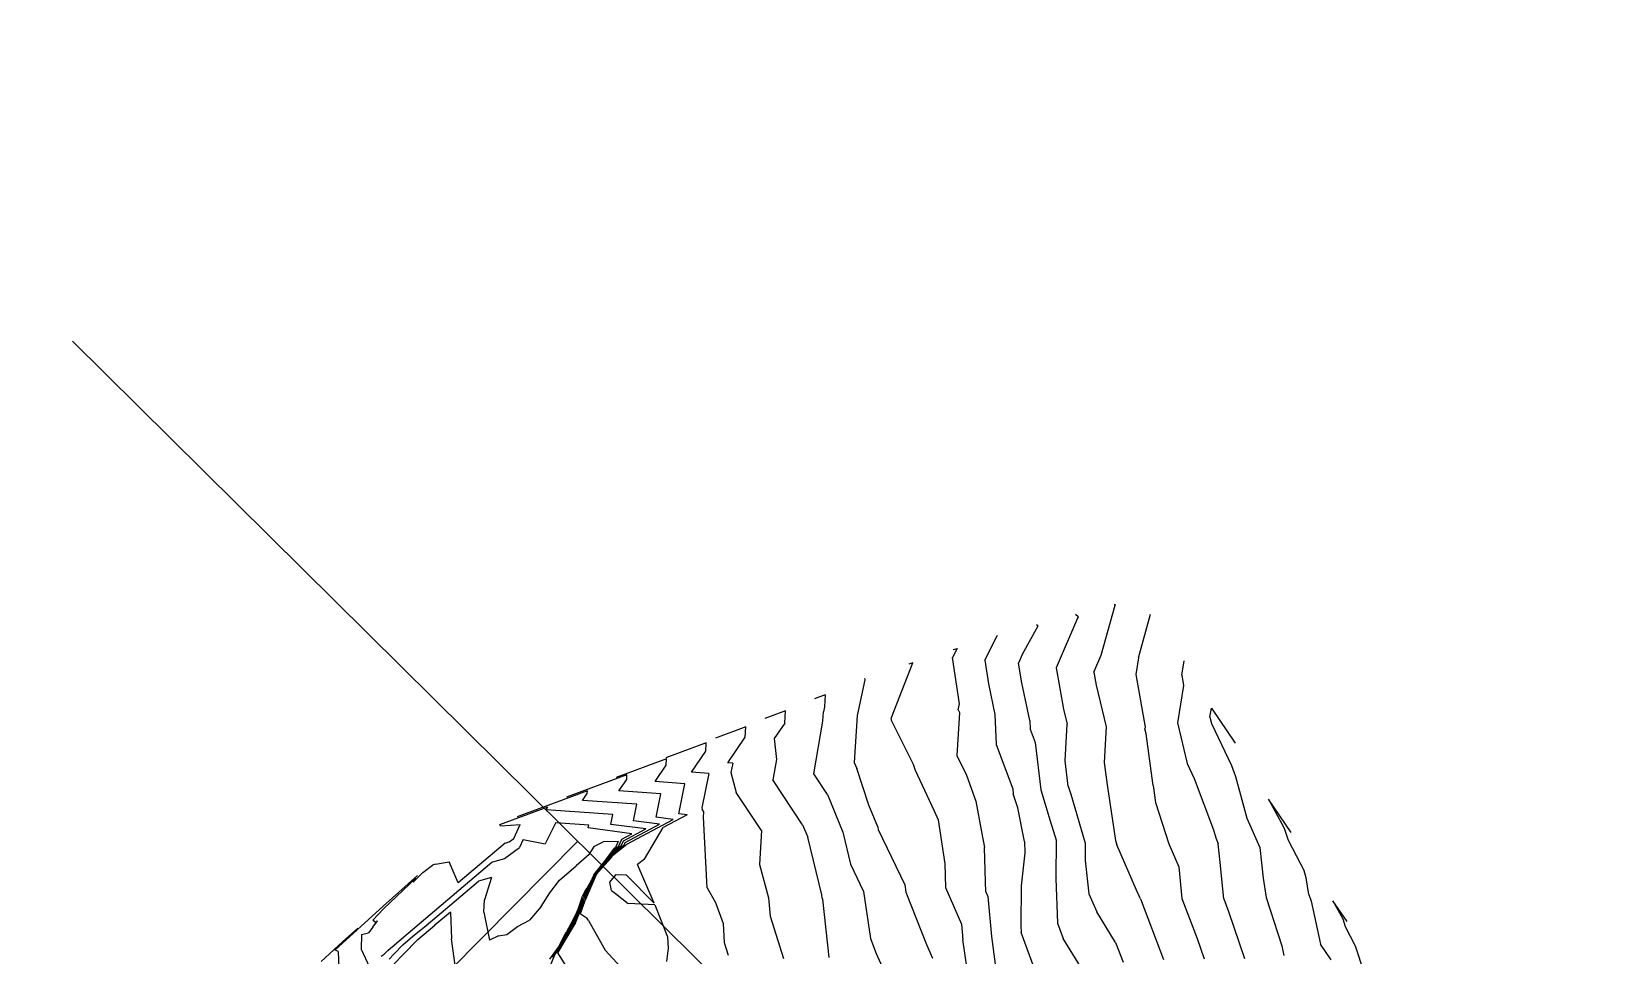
# Model space of a CAD drawing. Header units: metres. Extents: x -1120501 to 1198934, y -4928884 to 66998.
# Drawn here: x -1150.9 to -816.8, y 1437 to 1631.9 of the extents above; entities that cross this region are included whole.
import ezdxf

# ---------------------------------------------------------------- set-up
doc = ezdxf.new("R2010")
doc.units = ezdxf.units.M
doc.layers.add('CL', color=5, linetype='Continuous')
doc.layers.add('Cross Sections', color=10, linetype='Continuous')
doc.layers.add('SURF2CONTOURS', color=7, linetype='Continuous', lineweight=0)

msp = doc.modelspace()

# ---------------------------------------------------------------- linework, layer by layer
at = {"color": 7, "lineweight": 0}
msp.add_circle((-684.64, 190.5), 66807.04, dxfattribs=at)
at = {"layer": 'CL', "linetype": 'Continuous', "lineweight": 0}
msp.add_lwpolyline([(-1035.69, 1461.09), (-1082.93, 1413.37), (-1091.26, 1383.15), (-1084.6, 1351.38), (-1067.7, 1290.1), (-1046.16, 1235.13), (-1016.3, 1185.51), (-1006.06, 1146.36), (-1008.09, 1097.22), (-1020.7, 1053.43), (-1024.74, 1018.09), (-1020.94, 965.61), (-1026.65, 923.13), (-1037.71, 875.18), (-1038.43, 823.3), (-1042.95, 747.27), (-1053.42, 684.56), (-1051.99, 631.61), (-1045.09, 551.05), (-1064.13, 492.27), (-1082.45, 432.3), (-1085.55, 405.76), (-1067.58, 367.8), (-1082.93, 319.26)], dxfattribs=at)
at = {"layer": 'Cross Sections', "linetype": 'Continuous', "lineweight": 30}
msp.add_line((-822.5, 1250.02), (-1142.29, 1566.62), dxfattribs=at)
at = {"layer": 'SURF2CONTOURS', "color": 2, "linetype": 'Continuous', "lineweight": -3}
for p, q in [((-925.31, 1500.32, 294.5), (-922.29, 1510.92, 294.5)), ((-922.51, 1511.14, 294.5), (-922.28, 1510.94, 294.5)), ((-922.28, 1510.94, 294.5), (-922.29, 1510.92, 294.5)), ((-938.64, 1506.49, 293.5), (-941.96, 1500.47, 293.5)), ((-938.62, 1506.51, 293.5), (-938.92, 1506.77, 293.5)), ((-938.62, 1506.51, 293.5), (-938.64, 1506.49, 293.5)), ((-955.67, 1501.76, 292.5), (-956.62, 1499.89, 292.5)), ((-956.47, 1501.53, 292.5), (-955.67, 1501.76, 292.5)), ((-941.96, 1500.47, 293.5), (-942.75, 1498.63, 293.5)), ((-926.83, 1496.77, 294.5), (-925.31, 1500.32, 294.5)), ((-955.17, 1490.07, 292.5), (-956.62, 1499.89, 292.5)), ((-942.01, 1494.52, 293.5), (-942.75, 1498.63, 293.5)), ((-908.28, 1496.11, 295.5), (-907.79, 1499.16, 295.5)), ((-975.14, 1495.17, 291.5), (-976.74, 1487.65, 291.5)), ((-975.13, 1495.36, 291.5), (-975.3, 1495.29, 291.5)), ((-975.13, 1495.36, 291.5), (-975.14, 1495.17, 291.5)), ((-940.32, 1486.56, 293.5), (-942.01, 1494.52, 293.5)), ((-926.83, 1496.77, 294.5), (-926.34, 1493.99, 294.5)), ((-926.34, 1493.99, 294.5), (-924.22, 1485.26, 294.5)), ((-907.9, 1493.98, 295.5), (-909.19, 1486.04, 295.5)), ((-908.28, 1496.11, 295.5), (-907.9, 1493.98, 295.5)), ((-991.86, 1488.61, 290.5), (-996.22, 1487, 290.5)), ((-992.02, 1486.03, 290.5), (-991.86, 1488.61, 290.5)), ((-976.74, 1487.65, 291.5), (-977.41, 1477.69, 291.5)), ((-955.17, 1488.23, 292.5), (-955.74, 1479.15, 292.5)), ((-955.46, 1488.84, 292.5), (-955.17, 1490.07, 292.5)), ((-955.46, 1488.84, 292.5), (-955.17, 1488.23, 292.5)), ((-992.02, 1486.03, 290.5), (-994.25, 1482.74, 290.5)), ((-940.32, 1486.56, 293.5), (-940.24, 1484.7, 293.5)), ((-940.24, 1484.7, 293.5), (-939.21, 1481.93, 293.5)), ((-924.22, 1485.26, 294.5), (-924.63, 1477.73, 294.5)), ((-909.19, 1486.04, 295.5), (-907.16, 1477.49, 295.5)), ((-1008.59, 1481.86, 289.5), (-1017.13, 1478.7, 289.5)), ((-1008.7, 1480.08, 289.5), (-1008.59, 1481.86, 289.5)), ((-994.25, 1482.74, 290.5), (-993.79, 1478.33, 290.5)), ((-939.21, 1481.93, 293.5), (-938.03, 1471.9, 293.5)), ((-1011.69, 1475.67, 289.5), (-1008.7, 1480.08, 289.5)), ((-993.79, 1478.33, 290.5), (-994.52, 1474.05, 290.5)), ((-977.41, 1477.69, 291.5), (-976.8, 1476.46, 291.5)), ((-955.74, 1479.15, 292.5), (-953.69, 1475.02, 292.5)), ((-924.63, 1477.73, 294.5), (-923.99, 1472.97, 294.5)), ((-907.16, 1477.49, 295.5), (-905.65, 1474.34, 295.5)), ((-1025.32, 1475.11, 288.5), (-1038.05, 1470.4, 288.5)), ((-1027.03, 1471.69, 288.5), (-1025.38, 1474.13, 288.5)), ((-1025.38, 1474.13, 288.5), (-1025.32, 1475.11, 288.5)), ((-1008.08, 1475.41, 289.5), (-1011.69, 1475.67, 289.5)), ((-1008.08, 1475.41, 289.5), (-1009.53, 1468.1, 289.5)), ((-988.27, 1464.53, 290.5), (-994.52, 1474.05, 290.5)), ((-974.3, 1468.69, 291.5), (-976.8, 1476.46, 291.5)), ((-953.69, 1475.02, 292.5), (-951.71, 1469.55, 292.5)), ((-905.65, 1474.34, 295.5), (-901.59, 1463.5, 295.5)), ((-1018.19, 1471.06, 288.5), (-1027.03, 1471.69, 288.5)), ((-1019.16, 1466.13, 288.5), (-1018.19, 1471.06, 288.5)), ((-938.03, 1471.9, 293.5), (-936.01, 1465.42, 293.5)), ((-923.99, 1472.97, 294.5), (-922.28, 1461.24, 294.5)), ((-1052.14, 1464.63, 287.5), (-1042.04, 1468.36, 287.5)), ((-1042.37, 1467.72, 287.5), (-1042.06, 1468.18, 287.5)), ((-1028.3, 1466.71, 287.5), (-1042.37, 1467.72, 287.5)), ((-1042.06, 1468.18, 287.5), (-1042.04, 1468.36, 287.5)), ((-1009.53, 1468.1, 289.5), (-1009.45, 1467.82, 289.5)), ((-1009.1, 1467.3, 289.5), (-1009.45, 1467.82, 289.5)), ((-1009.16, 1466.18, 289.5), (-1009.1, 1467.3, 289.5)), ((-972.43, 1464.13, 291.5), (-974.3, 1468.69, 291.5)), ((-951.71, 1469.55, 292.5), (-950.54, 1463.05, 292.5)), ((-885.2, 1462.93, 296.5), (-890, 1469.97, 296.5)), ((-890, 1469.97, 296.5), (-886.66, 1463.87, 296.5)), ((-1051.94, 1464.34, 287.5), (-1052.14, 1464.63, 287.5)), ((-1051.94, 1464.34, 287.5), (-1047.88, 1464.6, 287.5)), ((-1049.21, 1461.67, 287.5), (-1047.88, 1464.6, 287.5)), ((-1028.71, 1464.64, 287.5), (-1028.3, 1466.71, 287.5)), ((-1021.37, 1463.68, 287.5), (-1028.71, 1464.64, 287.5)), ((-1026.06, 1461.19, 287.5), (-1021.37, 1463.68, 287.5)), ((-1025.33, 1460.48, 288.5), (-1015.56, 1465.66, 288.5)), ((-1015.56, 1465.66, 288.5), (-1019.16, 1466.13, 288.5)), ((-1008.39, 1451.27, 289.5), (-1009.16, 1466.18, 289.5)), ((-988.27, 1464.53, 290.5), (-987.19, 1461.91, 290.5)), ((-972.43, 1464.13, 291.5), (-972.3, 1463.57, 291.5)), ((-972.3, 1463.57, 291.5), (-966.68, 1451.85, 291.5)), ((-936.01, 1465.42, 293.5), (-934.73, 1461.1, 293.5)), ((-901.59, 1463.5, 295.5), (-901.12, 1461.77, 295.5)), ((-886.66, 1463.87, 296.5), (-885.79, 1461.32, 296.5)), ((-1051, 1460.71, 287.5), (-1060.93, 1452.28, 287.5)), ((-1051, 1460.71, 287.5), (-1050.18, 1460.94, 287.5)), ((-1050.18, 1460.94, 287.5), (-1049.21, 1461.67, 287.5)), ((-1032.19, 1460.03, 286.5), (-1030.36, 1460.95, 286.5)), ((-1027.16, 1461.06, 286.5), (-1030.36, 1460.95, 286.5)), ((-1025.35, 1460.43, 288.5), (-1028.35, 1458, 288.5)), ((-1026.54, 1460.1, 287.5), (-1028.14, 1458.82, 287.5)), ((-1027.16, 1461.06, 286.5), (-1027.74, 1459.78, 286.5)), ((-1026.54, 1460.1, 287.5), (-1026.06, 1461.19, 287.5)), ((-1025.35, 1460.43, 288.5), (-1025.33, 1460.48, 288.5)), ((-984.23, 1449.76, 290.5), (-987.19, 1461.91, 290.5)), ((-950.54, 1463.05, 292.5), (-949.87, 1459.77, 292.5)), ((-934.78, 1453.63, 293.5), (-934.73, 1461.1, 293.5)), ((-922.28, 1461.24, 294.5), (-921.99, 1460.33, 294.5)), ((-917.8, 1450.76, 294.5), (-921.99, 1460.33, 294.5)), ((-901.12, 1461.77, 295.5), (-900.59, 1460.55, 295.5)), ((-900.18, 1456.6, 295.5), (-900.59, 1460.55, 295.5)), ((-885.79, 1461.32, 296.5), (-882.43, 1454.81, 296.5)), ((-1033.32, 1458.28, 286.5), (-1036.02, 1455.9, 286.5)), ((-1033.32, 1458.28, 286.5), (-1032.19, 1460.03, 286.5)), ((-1032.34, 1453.97, 286.5), (-1029.8, 1457.15, 286.5)), ((-1031.34, 1454.62, 288.5), (-1028.61, 1457.64, 288.5)), ((-1030.57, 1455.89, 287.5), (-1029.08, 1457.54, 287.5)), ((-1029.8, 1457.15, 286.5), (-1029.55, 1457.43, 286.5)), ((-1029.55, 1457.43, 286.5), (-1027.92, 1459.63, 286.5)), ((-1029.08, 1457.54, 287.5), (-1028.14, 1458.82, 287.5)), ((-1028.61, 1457.64, 288.5), (-1028.35, 1458, 288.5)), ((-1027.74, 1459.78, 286.5), (-1027.92, 1459.63, 286.5)), ((-949.68, 1452.49, 292.5), (-949.87, 1459.77, 292.5)), ((-1068.4, 1454.52, 287.5), (-1070.4, 1452.47, 287.5)), ((-1068.4, 1454.52, 287.5), (-1066.32, 1456.03, 287.5)), ((-1065.75, 1456.24, 287.5), (-1066.32, 1456.03, 287.5)), ((-1065.75, 1456.24, 287.5), (-1062.85, 1456.74, 287.5)), ((-1060.93, 1452.28, 287.5), (-1062.85, 1456.74, 287.5)), ((-1053.9, 1453.43, 286.5), (-1056.66, 1452.65, 286.5)), ((-1053.9, 1453.43, 286.5), (-1055.38, 1448.69, 286.5)), ((-1039.55, 1452.84, 286.5), (-1036.04, 1455.88, 286.5)), ((-1036.02, 1455.9, 286.5), (-1036.04, 1455.88, 286.5)), ((-1034, 1448.85, 288.5), (-1031.83, 1453.93, 288.5)), ((-1033.54, 1450.56, 287.5), (-1032.32, 1453.43, 287.5)), ((-1032.34, 1453.97, 286.5), (-1032.8, 1452.92, 286.5)), ((-1032.05, 1454.04, 287.5), (-1032.32, 1453.43, 287.5)), ((-1032.05, 1454.04, 287.5), (-1030.57, 1455.89, 287.5)), ((-1031.75, 1454.1, 288.5), (-1031.83, 1453.93, 288.5)), ((-1031.75, 1454.1, 288.5), (-1031.34, 1454.62, 288.5)), ((-934.8, 1453.38, 293.5), (-934.78, 1453.63, 293.5)), ((-899.43, 1448.91, 295.5), (-900.18, 1456.6, 295.5)), ((-882, 1453.37, 296.5), (-882.43, 1454.81, 296.5)), ((-1069.9, 1453.26, 287.5), (-1076.68, 1446.85, 287.5)), ((-1069.9, 1453.26, 287.5), (-1070.4, 1452.47, 287.5)), ((-1061.79, 1448.29, 286.5), (-1056.66, 1452.65, 286.5)), ((-1043.46, 1447.33, 286.5), (-1041.6, 1450.17, 286.5)), ((-1041.6, 1450.17, 286.5), (-1039.55, 1452.84, 286.5)), ((-1034.07, 1450.85, 286.5), (-1034.72, 1449.49, 286.5)), ((-1033.78, 1450.14, 287.5), (-1034.09, 1449.78, 287.5)), ((-1033.51, 1451.5, 286.5), (-1034.07, 1450.85, 286.5)), ((-1033.78, 1450.14, 287.5), (-1033.54, 1450.56, 287.5)), ((-1033.51, 1451.5, 286.5), (-1033.08, 1452.27, 286.5)), ((-1033.08, 1452.27, 286.5), (-1032.8, 1452.92, 286.5)), ((-1008.39, 1451.27, 289.5), (-1006.68, 1448.14, 289.5)), ((-966.68, 1451.85, 291.5), (-966.46, 1450.32, 291.5)), ((-966.46, 1450.32, 291.5), (-962.1, 1439.26, 291.5)), ((-949.63, 1450.38, 292.5), (-949.68, 1452.49, 292.5)), ((-949.63, 1450.38, 292.5), (-949.21, 1449.43, 292.5)), ((-934.8, 1453.38, 293.5), (-934.81, 1453.21, 293.5)), ((-934.81, 1453.21, 293.5), (-934.47, 1443.81, 293.5)), ((-917.06, 1449.08, 294.5), (-917.8, 1450.76, 294.5)), ((-881.46, 1449.85, 296.5), (-882, 1453.37, 296.5)), ((-1078.95, 1444.4, 287.5), (-1076.68, 1446.85, 287.5)), ((-1067.69, 1443.32, 286.5), (-1061.79, 1448.29, 286.5)), ((-1055.49, 1446.1, 286.5), (-1055.38, 1448.69, 286.5)), ((-1043.46, 1447.33, 286.5), (-1045.89, 1444.4, 286.5)), ((-1036, 1444.83, 287.5), (-1034.95, 1447.55, 287.5)), ((-1035.92, 1446.09, 286.5), (-1035.65, 1446.77, 286.5)), ((-1035.65, 1446.77, 286.5), (-1035.01, 1448.67, 286.5)), ((-1034.25, 1448.33, 288.5), (-1035.23, 1445.78, 288.5)), ((-1035.01, 1448.67, 286.5), (-1034.72, 1449.49, 286.5)), ((-1034.95, 1447.55, 287.5), (-1034.6, 1448.59, 287.5)), ((-1034.6, 1448.59, 287.5), (-1034.44, 1449.04, 287.5)), ((-1034.09, 1449.78, 287.5), (-1034.44, 1449.04, 287.5)), ((-1034.25, 1448.33, 288.5), (-1034.19, 1448.51, 288.5)), ((-1034.19, 1448.51, 288.5), (-1034.16, 1448.59, 288.5)), ((-1034.1, 1448.72, 288.5), (-1034.16, 1448.59, 288.5)), ((-1034.05, 1448.78, 288.5), (-1034.1, 1448.72, 288.5)), ((-1034.05, 1448.78, 288.5), (-1034, 1448.85, 288.5)), ((-1006.68, 1448.14, 289.5), (-1005.06, 1443.71, 289.5)), ((-984.16, 1449.05, 290.5), (-984.23, 1449.76, 290.5)), ((-984.16, 1449.05, 290.5), (-984.09, 1448.83, 290.5)), ((-984.09, 1448.83, 290.5), (-982.71, 1436.56, 290.5)), ((-949.21, 1449.43, 292.5), (-948.45, 1440.95, 292.5)), ((-916.98, 1448.96, 294.5), (-917.06, 1449.08, 294.5)), ((-916.98, 1448.96, 294.5), (-912.11, 1436.13, 294.5)), ((-899.43, 1448.91, 295.5), (-898.42, 1446.25, 295.5)), ((-881.46, 1449.85, 296.5), (-881, 1448.43, 296.5)), ((-881, 1448.43, 296.5), (-879.01, 1439.35, 296.5)), ((-1078.4, 1443.97, 287.5), (-1078.95, 1444.4, 287.5)), ((-1078.91, 1442.97, 287.5), (-1077.95, 1444.31, 287.5)), ((-1078.4, 1443.97, 287.5), (-1077.95, 1444.31, 287.5)), ((-1055.49, 1446.1, 286.5), (-1054.35, 1440.18, 286.5)), ((-1048.43, 1443.12, 286.5), (-1045.89, 1444.4, 286.5)), ((-1036.75, 1444.43, 286.5), (-1038.08, 1442, 286.5)), ((-1036.38, 1444.08, 287.5), (-1036.99, 1442.96, 287.5)), ((-1036.75, 1444.43, 286.5), (-1035.92, 1446.09, 286.5)), ((-1036.38, 1444.08, 287.5), (-1036, 1444.83, 287.5)), ((-1033.71, 1444.79, 288.5), (-1035.23, 1445.78, 288.5)), ((-1033.47, 1444.34, 288.5), (-1033.71, 1444.79, 288.5)), ((-1033.47, 1444.34, 288.5), (-1029.94, 1438.07, 288.5)), ((-1005.06, 1443.71, 289.5), (-1004.84, 1439.75, 289.5)), ((-934.47, 1443.81, 293.5), (-933.27, 1440.56, 293.5)), ((-898.42, 1446.25, 295.5), (-895.03, 1436.32, 295.5)), ((-1085.36, 1439.84, 288.5), (-1082.13, 1442.73, 288.5)), ((-1081.3, 1441.38, 287.5), (-1081.42, 1438.28, 287.5)), ((-1081.3, 1441.38, 287.5), (-1079.88, 1441.77, 287.5)), ((-1078.91, 1442.97, 287.5), (-1079.88, 1441.77, 287.5)), ((-1072.62, 1439.22, 286.5), (-1070.55, 1440.95, 286.5)), ((-1070.55, 1440.95, 286.5), (-1067.69, 1443.32, 286.5)), ((-1052.45, 1441.09, 286.5), (-1054.35, 1440.18, 286.5)), ((-1052.45, 1441.09, 286.5), (-1050.66, 1441.43, 286.5)), ((-1050.66, 1441.43, 286.5), (-1048.43, 1443.12, 286.5)), ((-1039.79, 1438.76, 286.5), (-1038.67, 1441, 286.5)), ((-1039.55, 1438.67, 287.5), (-1036.99, 1442.96, 287.5)), ((-1038.67, 1441, 286.5), (-1038.08, 1442, 286.5)), ((-948.45, 1440.95, 292.5), (-947.63, 1435.17, 292.5)), ((-929.59, 1434.48, 293.5), (-933.27, 1440.56, 293.5)), ((-1085.36, 1439.84, 288.5), (-1089.87, 1435.74, 288.5)), ((-1081.42, 1438.28, 287.5), (-1079.64, 1434.53, 287.5)), ((-1074.41, 1437.36, 286.5), (-1075.5, 1436.22, 286.5)), ((-1074.41, 1437.36, 286.5), (-1072.62, 1439.22, 286.5)), ((-1042.36, 1432.67, 287.5), (-1040.53, 1437.08, 287.5)), ((-1041.62, 1436.21, 286.5), (-1039.79, 1438.76, 286.5)), ((-1040.53, 1437.08, 287.5), (-1039.92, 1437.93, 287.5)), ((-1039.92, 1437.93, 287.5), (-1039.55, 1438.67, 287.5)), ((-1029.94, 1438.07, 288.5), (-1025.87, 1433.68, 288.5)), ((-1004.84, 1439.75, 289.5), (-1003.94, 1437.01, 289.5)), ((-962.1, 1439.26, 291.5), (-960.83, 1436.4, 291.5)), ((-876.74, 1436.04, 296.5), (-879.01, 1439.35, 296.5))]:
    msp.add_line(p, q, dxfattribs=at)
at = {"layer": 'SURF2CONTOURS', "color": 4, "linetype": 'Continuous', "lineweight": -3}
for p, q in [((-930.3, 1508.15, 294), (-934.79, 1497.7, 294)), ((-930.12, 1508.44, 294), (-930.72, 1508.95, 294)), ((-930.16, 1508.4, 294), (-930.3, 1508.15, 294)), ((-930.12, 1508.44, 294), (-930.16, 1508.4, 294)), ((-917.39, 1499.76, 295), (-914.88, 1509.03, 295)), ((-949.81, 1499.3, 293), (-947.28, 1504.29, 293)), ((-947.28, 1504.29, 293), (-947.12, 1504.57, 293)), ((-947.12, 1504.57, 293), (-947.13, 1504.58, 293)), ((-947.12, 1504.57, 293), (-947.12, 1504.57, 293)), ((-969.52, 1487.22, 292), (-965.01, 1498.7, 292)), ((-965.01, 1498.7, 292), (-965.84, 1498.46, 292)), ((-949.81, 1499.3, 293), (-949.07, 1494.33, 293)), ((-934.79, 1497.7, 294), (-933.23, 1488.96, 294)), ((-917.39, 1499.76, 295), (-917.96, 1496.26, 295)), ((-949.07, 1494.33, 293), (-947.68, 1487.8, 293)), ((-917.96, 1496.26, 295), (-915.99, 1485.15, 295)), ((-983.5, 1491.98, 291), (-985.76, 1491.15, 291)), ((-983.5, 1491.98, 291), (-983.65, 1489.48, 291)), ((-984.02, 1486.39, 291), (-983.89, 1488.36, 291)), ((-983.65, 1489.48, 291), (-983.89, 1488.36, 291)), ((-969.58, 1486.93, 292), (-969.61, 1486.6, 292)), ((-969.58, 1486.93, 292), (-969.52, 1487.22, 292)), ((-947.68, 1487.8, 293), (-947.42, 1481.48, 293)), ((-933.23, 1488.96, 294), (-932.45, 1485.76, 294)), ((-902.34, 1487.25, 296), (-902.03, 1489.14, 296)), ((-902.34, 1487.25, 296), (-902.03, 1485.92, 296)), ((-902.03, 1489.14, 296), (-896.99, 1481.75, 296)), ((-1000.23, 1485.23, 290), (-1006.67, 1482.85, 290)), ((-1000.36, 1483.06, 290), (-1000.23, 1485.23, 290)), ((-985.9, 1475.28, 291), (-984.02, 1486.39, 291)), ((-969.61, 1486.6, 292), (-964.97, 1477.37, 292)), ((-932.88, 1478.03, 294), (-932.45, 1485.76, 294)), ((-915.99, 1485.15, 295), (-916.04, 1484.83, 295)), ((-915.79, 1483.75, 295), (-916.04, 1484.83, 295)), ((-914.32, 1472.87, 295), (-915.79, 1483.75, 295)), ((-902.03, 1485.92, 296), (-897.78, 1477.08, 296)), ((-1004.02, 1477.65, 290), (-1000.36, 1483.06, 290)), ((-947.42, 1481.48, 293), (-943.94, 1472.13, 293)), ((-1016.95, 1478.49, 289), (-1027.59, 1474.55, 289)), ((-1019.36, 1473.68, 289), (-1017.04, 1477.11, 289)), ((-1017.04, 1477.11, 289), (-1016.95, 1478.49, 289)), ((-1003.02, 1477.58, 290), (-1004.02, 1477.65, 290)), ((-1003.02, 1477.58, 290), (-1003.42, 1475.57, 290)), ((-964.97, 1477.37, 292), (-964.55, 1476.06, 292)), ((-932.25, 1472.73, 294), (-932.88, 1478.03, 294)), ((-897.78, 1477.08, 296), (-896.92, 1474.76, 296)), ((-1013.13, 1473.23, 289), (-1019.36, 1473.68, 289)), ((-1003.42, 1475.57, 290), (-1002.26, 1471.39, 290)), ((-983.04, 1470.92, 291), (-985.9, 1475.28, 291)), ((-964.55, 1476.06, 292), (-960.56, 1467.62, 292)), ((-896.92, 1474.76, 296), (-894.52, 1465.92, 296)), ((-1033.68, 1471.74, 288), (-1048.51, 1466.25, 288)), ((-1034.7, 1469.71, 288), (-1033.72, 1471.15, 288)), ((-1033.72, 1471.15, 288), (-1033.68, 1471.74, 288)), ((-1014.39, 1466.88, 289), (-1013.13, 1473.23, 289)), ((-996.96, 1463.34, 290), (-1002.26, 1471.39, 290)), ((-983.04, 1470.92, 291), (-979.81, 1463.02, 291)), ((-943.94, 1472.13, 293), (-943.81, 1471.06, 293)), ((-942.89, 1468.11, 293), (-943.81, 1471.06, 293)), ((-932.25, 1472.73, 294), (-931.71, 1471.01, 294)), ((-931.71, 1471.01, 294), (-928.65, 1460.67, 294)), ((-914.32, 1472.87, 295), (-913.79, 1469.25, 295)), ((-1023.24, 1468.88, 288), (-1034.7, 1469.71, 288)), ((-1023.93, 1465.38, 288), (-1023.24, 1468.88, 288)), ((-1012.65, 1466.65, 289), (-1014.39, 1466.88, 289)), ((-960.56, 1467.62, 292), (-959.65, 1465.58, 292)), ((-941.47, 1461.04, 293), (-942.89, 1468.11, 293)), ((-913.79, 1469.25, 295), (-911.03, 1460.57, 295)), ((-1040.33, 1465.03, 287), (-1042.61, 1460.55, 287)), ((-1040.33, 1465.03, 287), (-1033.35, 1464.53, 287)), ((-1033.48, 1463.89, 287), (-1033.35, 1464.53, 287)), ((-1024.27, 1462.68, 287), (-1033.48, 1463.89, 287)), ((-1025.69, 1460.84, 288), (-1018.46, 1464.67, 288)), ((-1018.46, 1464.67, 288), (-1023.93, 1465.38, 288)), ((-1021.6, 1457.33, 289), (-1017.72, 1463.96, 289)), ((-1012.65, 1466.65, 289), (-1017.72, 1463.96, 289)), ((-959.65, 1465.58, 292), (-958.26, 1456.29, 292)), ((-894.52, 1465.92, 296), (-891.78, 1459.73, 296)), ((-1047.23, 1461.46, 287), (-1047.99, 1459.79, 287)), ((-1047.23, 1461.46, 287), (-1042.61, 1460.55, 287)), ((-1025.95, 1460.27, 288), (-1028.24, 1458.41, 288)), ((-1027.14, 1459.94, 287), (-1026.42, 1461.54, 287)), ((-1026.42, 1461.54, 287), (-1024.27, 1462.68, 287)), ((-1025.95, 1460.27, 288), (-1025.69, 1460.84, 288)), ((-996.96, 1463.34, 290), (-997.34, 1456.19, 290)), ((-979.81, 1463.02, 291), (-978.16, 1456.26, 291)), ((-941.47, 1461.04, 293), (-941.4, 1458.64, 293)), ((-928.65, 1460.67, 294), (-928.67, 1457.04, 294)), ((-911.03, 1460.57, 295), (-908.89, 1455.7, 295)), ((-1053.83, 1456.68, 287), (-1051.15, 1457.44, 287)), ((-1051.15, 1457.44, 287), (-1047.99, 1459.79, 287)), ((-1030.96, 1455.25, 288), (-1028.85, 1457.59, 288)), ((-1030.19, 1456.52, 287), (-1029.31, 1457.48, 287)), ((-1029.31, 1457.48, 287), (-1028.03, 1459.22, 287)), ((-1028.85, 1457.59, 288), (-1028.24, 1458.41, 288)), ((-1027.14, 1459.94, 287), (-1028.03, 1459.22, 287)), ((-1021.6, 1457.33, 289), (-1023.1, 1456.15, 289)), ((-941.4, 1458.64, 293), (-942.13, 1451.7, 293)), ((-928.67, 1457.04, 294), (-927.86, 1449.99, 294)), ((-891.78, 1459.73, 296), (-891.11, 1453.26, 296)), ((-1076.77, 1447.37, 288), (-1069.49, 1453.87, 288)), ((-1072.9, 1440.48, 287), (-1053.83, 1456.68, 287)), ((-1033.77, 1449.71, 288), (-1032.07, 1453.68, 288)), ((-1032.19, 1454, 287), (-1032.56, 1453.17, 287)), ((-1032.19, 1454, 287), (-1030.19, 1456.52, 287)), ((-1031.9, 1454.07, 288), (-1032.07, 1453.68, 288)), ((-1031.9, 1454.07, 288), (-1030.96, 1455.25, 288)), ((-1028.95, 1452.48, 289), (-1027.62, 1454.08, 289)), ((-1027.62, 1454.08, 289), (-1025.46, 1453.98, 289)), ((-1019.56, 1447.99, 289), (-1025.46, 1453.98, 289)), ((-1019.56, 1447.99, 289), (-1023.1, 1456.15, 289)), ((-997.34, 1456.19, 290), (-995.43, 1449.12, 290)), ((-978.16, 1456.26, 291), (-975.39, 1450.48, 291)), ((-958.26, 1456.29, 292), (-958.14, 1451.33, 292)), ((-908.89, 1455.7, 295), (-908.24, 1449.03, 295)), ((-1034.08, 1450.32, 287), (-1034.58, 1449.27, 287)), ((-1033.65, 1450.82, 287), (-1034.08, 1450.32, 287)), ((-1033.65, 1450.82, 287), (-1033.31, 1451.41, 287)), ((-1033.31, 1451.41, 287), (-1032.56, 1453.17, 287)), ((-1028.56, 1450.67, 289), (-1028.95, 1452.48, 289)), ((-1028.56, 1450.67, 289), (-1027.71, 1450.06, 289)), ((-975.39, 1450.48, 291), (-973.95, 1440.54, 291)), ((-958.14, 1451.33, 292), (-954.73, 1443.62, 292)), ((-942.13, 1451.7, 293), (-942.22, 1443.21, 293)), ((-891.11, 1453.26, 296), (-890.49, 1449.21, 296)), ((-1076.77, 1447.37, 288), (-1086.95, 1438.13, 288)), ((-1036.04, 1444.21, 288), (-1034.6, 1447.94, 288)), ((-1035.96, 1445.46, 287), (-1035.3, 1447.16, 287)), ((-1035.3, 1447.16, 287), (-1034.81, 1448.63, 287)), ((-1034.81, 1448.63, 287), (-1034.58, 1449.27, 287)), ((-1034.6, 1447.94, 288), (-1034.39, 1448.55, 288)), ((-1034.39, 1448.55, 288), (-1034.3, 1448.81, 288)), ((-1034.09, 1449.25, 288), (-1034.3, 1448.81, 288)), ((-1033.91, 1449.46, 288), (-1034.09, 1449.25, 288)), ((-1033.91, 1449.46, 288), (-1033.77, 1449.71, 288)), ((-1027.71, 1450.06, 289), (-1025.08, 1447.97, 289)), ((-1019.47, 1447.66, 289), (-1025.08, 1447.97, 289)), ((-1019.47, 1447.66, 289), (-1016.74, 1440.9, 289)), ((-995.43, 1449.12, 290), (-995.08, 1445.29, 290)), ((-927.86, 1449.99, 294), (-926.16, 1446.19, 294)), ((-908.24, 1449.03, 295), (-905.01, 1440.53, 295)), ((-890.49, 1449.21, 296), (-887.15, 1438.98, 296)), ((-873.4, 1444.12, 297), (-876.41, 1448.53, 297)), ((-876.41, 1448.53, 297), (-874.32, 1444.71, 297)), ((-1062.55, 1446.12, 286), (-1065.86, 1443.38, 286)), ((-1062.55, 1446.12, 286), (-1062.34, 1440.51, 286)), ((-1036.44, 1443.44, 288), (-1039.95, 1437.57, 288)), ((-1036.57, 1444.25, 287), (-1037.53, 1442.48, 287)), ((-1036.57, 1444.25, 287), (-1035.96, 1445.46, 287)), ((-1036.2, 1443.9, 288), (-1036.44, 1443.44, 288)), ((-1036.2, 1443.9, 288), (-1036.04, 1444.21, 288)), ((-995.08, 1445.29, 290), (-992.29, 1436.33, 290)), ((-954.73, 1443.62, 292), (-954.44, 1440.32, 292)), ((-922.24, 1439.73, 294), (-926.16, 1446.19, 294)), ((-874.32, 1444.71, 297), (-873.78, 1443.11, 297)), ((-1074.47, 1439.15, 287), (-1072.9, 1440.48, 287)), ((-1072.55, 1437.16, 286), (-1069.45, 1440.38, 286)), ((-1069.45, 1440.38, 286), (-1065.86, 1443.38, 286)), ((-1061.5, 1434.37, 286), (-1062.34, 1440.51, 286)), ((-1039.11, 1439.84, 287), (-1037.53, 1442.48, 287)), ((-1016.74, 1440.9, 289), (-1016.6, 1438.51, 289)), ((-973.95, 1440.54, 291), (-972.72, 1437.43, 291)), ((-953.14, 1431.18, 292), (-954.44, 1440.32, 292)), ((-942.22, 1443.21, 293), (-942.17, 1441.81, 293)), ((-939.13, 1433.59, 293), (-942.17, 1441.81, 293)), ((-905.01, 1440.53, 295), (-903.57, 1436.29, 295)), ((-873.78, 1443.11, 297), (-871.67, 1439.04, 297)), ((-1086.93, 1438.14, 288), (-1086.95, 1438.13, 288)), ((-1086.28, 1437.81, 288), (-1086.93, 1438.14, 288)), ((-1086.28, 1437.81, 288), (-1086.1, 1434.34, 288)), ((-1077.19, 1436.82, 287), (-1076.56, 1437.26, 287)), ((-1076.27, 1437.56, 287), (-1076.56, 1437.26, 287)), ((-1076.27, 1437.56, 287), (-1075.79, 1438.06, 287)), ((-1075.79, 1438.06, 287), (-1075.24, 1438.52, 287)), ((-1075.24, 1438.52, 287), (-1074.47, 1439.15, 287)), ((-1072.55, 1437.16, 286), (-1074.43, 1435.19, 286)), ((-1041.07, 1436.64, 287), (-1039.85, 1438.35, 287)), ((-1039.91, 1437.51, 288), (-1039.95, 1437.57, 288)), ((-1036.78, 1432.54, 288), (-1039.91, 1437.51, 288)), ((-1039.85, 1438.35, 287), (-1039.11, 1439.84, 287)), ((-1016.6, 1438.51, 289), (-1016.96, 1435.71, 289)), ((-972.72, 1437.43, 291), (-967.92, 1426.68, 291)), ((-922.24, 1439.73, 294), (-920.65, 1435.55, 294)), ((-887.15, 1438.98, 296), (-886.72, 1436.99, 296)), ((-871.67, 1439.04, 297), (-871.21, 1437.51, 297)), ((-871.21, 1437.51, 297), (-870.32, 1434.91, 297))]:
    msp.add_line(p, q, dxfattribs=at)

doc.saveas('drawing.dxf')
